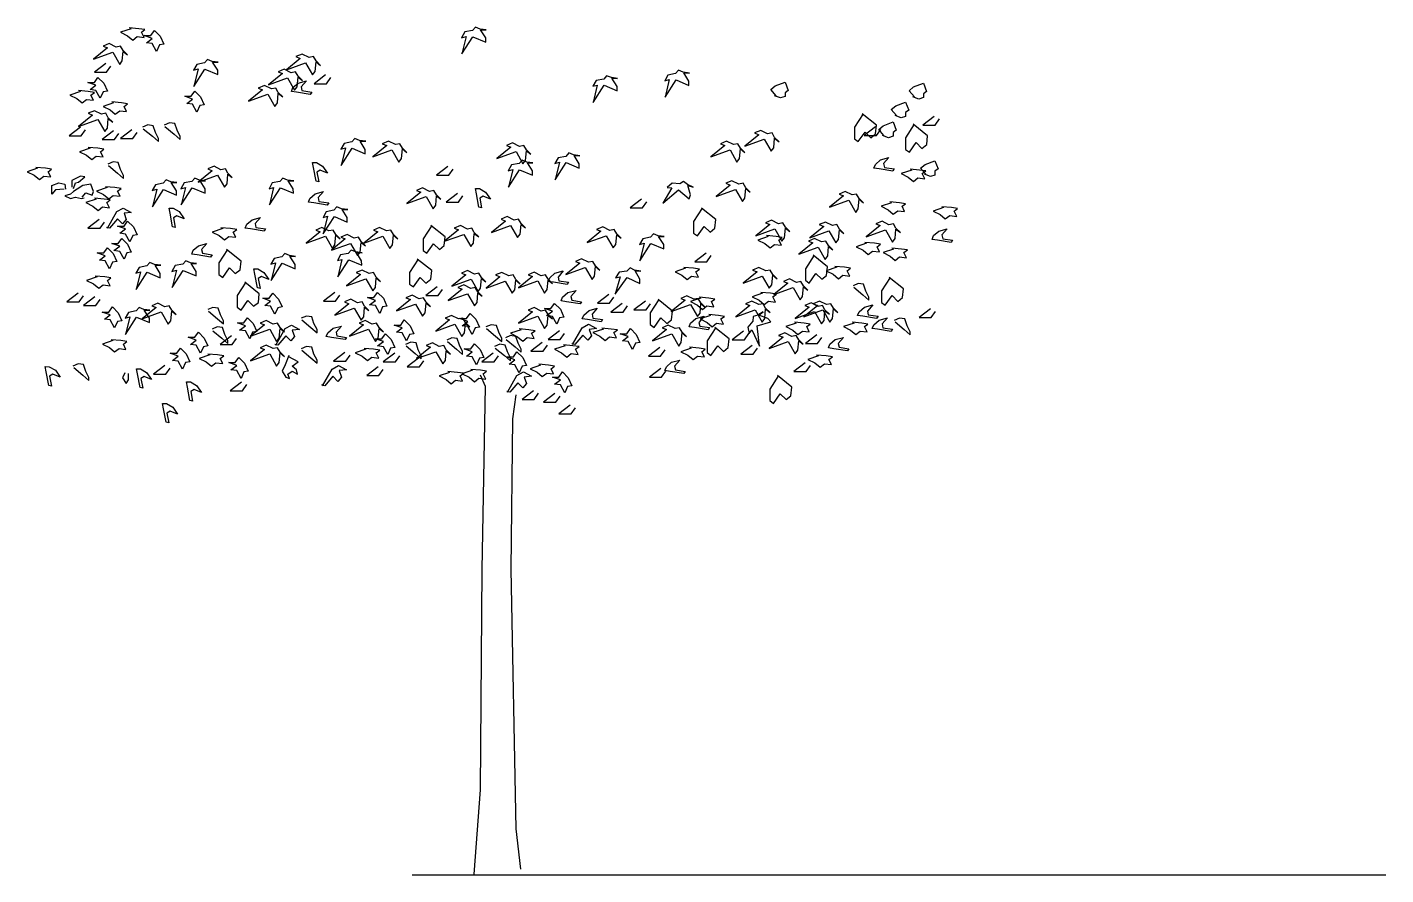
# Model space of a CAD drawing. Header units: millimetres. Extents: x -38686 to 870903, y -23218 to 232707.
# Drawn here: x 47913 to 51166, y 15962 to 17992 of the extents above; entities that cross this region are included whole.
import ezdxf

# ---------------------------------------------------------------- set-up
doc = ezdxf.new("R2010")
doc.units = ezdxf.units.MM
doc.header["$LTSCALE"] = 10
doc.layers.add('40 - Detail Outline', color=142, linetype='Continuous')

msp = doc.modelspace()

# ---------------------------------------------------------------- linework, layer by layer
at = {"layer": '40 - Detail Outline', "color": 250}
msp.add_line((48835.013, 15961.932), (51166.087, 15961.932), dxfattribs=at)
for points in [[(48979.932, 17968.78), (49010.971, 17955.701), (49010.877, 17966.145), (48998.583, 17985.667), (49011.956, 17985.374), (48997.314, 17987.327), (48985.991, 17991.817), (48978.96, 17983.813), (48960.607, 17980.299), (48952.793, 17966.438), (48963.629, 17969.464), (48953.561, 17927.588), (48979.932, 17968.78)], [(48161.522, 17988.109), (48136.449, 17979.754), (48153.164, 17971.399), (48165.701, 17960.956), (48176.148, 17969.31), (48192.863, 17967.222), (48186.595, 17979.754), (48194.952, 17986.02), (48180.326, 17988.109), (48157.343, 17990.198)], [(48117.644, 17931.713), (48134.359, 17902.471), (48140.628, 17910.826), (48142.717, 17933.802), (48153.164, 17925.447), (48142.717, 17935.891), (48136.449, 17946.334), (48126.002, 17944.246), (48109.286, 17952.601), (48094.661, 17946.334), (48105.108, 17942.157), (48071.677, 17915.003), (48117.644, 17931.713)], [(48579.404, 17906.649), (48596.119, 17877.406), (48602.388, 17885.761), (48604.477, 17908.737), (48614.924, 17900.382), (48604.477, 17910.826), (48598.209, 17921.27), (48587.762, 17919.181), (48571.046, 17927.536), (48556.42, 17921.27), (48566.868, 17917.092), (48533.437, 17889.939), (48579.404, 17906.649)], [(48100.929, 17904.56), (48073.766, 17883.673), (48103.018, 17883.673), (48113.465, 17898.294)], [(48338.361, 17891.301), (48369.4, 17878.221), (48369.306, 17888.665), (48357.012, 17908.187), (48370.386, 17907.895), (48355.744, 17909.847), (48344.421, 17914.337), (48337.39, 17906.333), (48319.036, 17902.819), (48311.222, 17888.958), (48322.059, 17891.984), (48311.991, 17850.108), (48338.361, 17891.301)], [(48536.524, 17870.168), (48553.239, 17840.926), (48559.507, 17849.281), (48561.597, 17872.257), (48572.044, 17863.902), (48561.597, 17874.346), (48555.328, 17884.789), (48544.881, 17882.701), (48528.166, 17891.056), (48513.54, 17884.789), (48523.987, 17880.612), (48490.557, 17853.458), (48536.524, 17870.168)], [(48627.461, 17877.406), (48600.298, 17856.519), (48629.55, 17856.519), (48639.997, 17871.14)], [(49294.258, 17852.561), (49325.297, 17839.481), (49325.203, 17849.925), (49312.909, 17869.447), (49326.283, 17869.155), (49311.64, 17871.107), (49300.318, 17875.597), (49293.287, 17867.593), (49274.933, 17864.079), (49267.119, 17850.218), (49277.956, 17853.244), (49267.888, 17811.369), (49294.258, 17852.561)], [(49466.492, 17865.474), (49497.531, 17852.394), (49497.437, 17862.838), (49485.143, 17882.361), (49498.516, 17882.068), (49483.874, 17884.02), (49472.552, 17888.51), (49465.52, 17880.506), (49447.167, 17876.992), (49439.353, 17863.131), (49450.19, 17866.157), (49440.122, 17824.282), (49466.492, 17865.474)], [(49705.943, 17827.696), (49693.262, 17842.184), (49704.132, 17851.239), (49727.682, 17860.294), (49734.929, 17840.373), (49727.682, 17834.94), (49727.682, 17825.885), (49716.813, 17822.263), (49702.32, 17827.696)], [(48040.336, 17837.721), (48015.263, 17829.366), (48031.978, 17821.011), (48044.515, 17810.567), (48054.962, 17818.922), (48071.677, 17816.833), (48065.409, 17829.366), (48073.766, 17835.632), (48059.141, 17837.721), (48036.157, 17839.809)], [(48489.16, 17831.428), (48505.875, 17802.186), (48512.143, 17810.541), (48514.232, 17833.517), (48524.68, 17825.162), (48514.232, 17835.606), (48507.964, 17846.049), (48497.517, 17843.961), (48480.802, 17852.316), (48466.176, 17846.049), (48476.623, 17841.872), (48443.193, 17814.718), (48489.16, 17831.428)], [(50037.258, 17825.187), (50024.577, 17839.675), (50035.447, 17848.73), (50058.998, 17857.785), (50066.244, 17837.864), (50058.998, 17832.431), (50058.998, 17823.376), (50048.128, 17819.754), (50033.635, 17825.187)], [(48119.734, 17810.567), (48094.661, 17802.212), (48111.376, 17793.857), (48123.912, 17783.414), (48134.359, 17791.769), (48151.075, 17789.68), (48144.806, 17802.212), (48153.164, 17808.478), (48138.538, 17810.567), (48115.555, 17812.656)], [(49994.589, 17780.022), (49981.908, 17794.51), (49992.777, 17803.565), (50016.328, 17812.62), (50023.575, 17792.699), (50016.328, 17787.266), (50016.328, 17778.211), (50005.459, 17774.589), (49990.966, 17780.022)], [(48082.124, 17770.881), (48098.839, 17741.639), (48105.108, 17749.994), (48107.197, 17772.97), (48117.644, 17764.615), (48107.197, 17775.059), (48100.929, 17785.502), (48090.482, 17783.414), (48073.766, 17791.769), (48059.141, 17785.502), (48069.588, 17781.325), (48036.157, 17754.172), (48082.124, 17770.881)], [(48242.87, 17753.888), (48264.609, 17735.778), (48279.101, 17723.101), (48279.101, 17730.345), (48271.855, 17744.833), (48266.42, 17761.132), (48253.739, 17762.943), (48241.058, 17757.51)], [(49914.53, 17784.545), (49893.777, 17752.273), (49893.777, 17724.61), (49903.001, 17717.694), (49919.142, 17740.747), (49932.978, 17726.915), (49944.508, 17736.136), (49946.814, 17756.883), (49912.224, 17784.545)], [(49964.469, 17732.348), (49951.788, 17746.836), (49962.658, 17755.891), (49986.209, 17764.946), (49993.455, 17745.025), (49986.209, 17739.592), (49986.209, 17730.537), (49975.339, 17726.915), (49960.846, 17732.348)], [(50084.83, 17778.282), (50057.667, 17757.395), (50086.919, 17757.395), (50097.366, 17772.016)], [(48040.388, 17752.392), (48013.225, 17731.505), (48042.477, 17731.505), (48052.924, 17746.126)], [(48119.734, 17743.728), (48092.571, 17722.841), (48121.823, 17722.841), (48132.27, 17737.462)], [(48163.611, 17745.817), (48136.449, 17724.929), (48165.701, 17724.929), (48176.148, 17739.55)], [(48190.843, 17748.688), (48212.582, 17730.577), (48227.075, 17717.9), (48227.075, 17725.144), (48219.828, 17739.632), (48214.393, 17755.932), (48201.712, 17757.743), (48189.031, 17752.309)], [(49677.572, 17723.817), (49694.287, 17694.575), (49700.555, 17702.93), (49702.645, 17725.906), (49713.092, 17717.551), (49702.645, 17727.995), (49696.376, 17738.438), (49685.929, 17736.35), (49669.214, 17744.705), (49654.588, 17738.438), (49665.035, 17734.261), (49631.605, 17707.107), (49677.572, 17723.817)], [(49944.166, 17752.925), (49917.003, 17732.038), (49946.255, 17732.038), (49956.702, 17746.659)], [(50036.747, 17759.188), (50015.993, 17726.915), (50015.993, 17699.253), (50025.217, 17692.337), (50041.358, 17715.389), (50055.194, 17701.558), (50066.724, 17710.779), (50069.03, 17731.526), (50034.441, 17759.188)], [(48063.319, 17701.953), (48038.247, 17693.598), (48054.962, 17685.244), (48067.498, 17674.8), (48077.945, 17683.155), (48094.661, 17681.066), (48088.392, 17693.598), (48096.75, 17699.865), (48082.124, 17701.953), (48059.141, 17704.042)], [(48691.44, 17701.905), (48722.479, 17688.825), (48722.385, 17699.27), (48710.091, 17718.792), (48723.465, 17718.499), (48708.823, 17720.451), (48697.5, 17724.942), (48690.469, 17716.937), (48672.115, 17713.423), (48664.301, 17699.563), (48675.138, 17702.588), (48665.07, 17660.713), (48691.44, 17701.905)], [(48786.263, 17697.991), (48802.978, 17668.748), (48809.246, 17677.103), (48811.336, 17700.079), (48821.783, 17691.724), (48811.336, 17702.168), (48805.067, 17712.612), (48794.62, 17710.523), (48777.905, 17718.878), (48763.279, 17712.612), (48773.726, 17708.434), (48740.296, 17681.281), (48786.263, 17697.991)], [(49083.366, 17693.686), (49100.081, 17664.444), (49106.349, 17672.799), (49108.439, 17695.775), (49118.886, 17687.42), (49108.439, 17697.864), (49102.17, 17708.307), (49091.723, 17706.219), (49075.008, 17714.573), (49060.382, 17708.307), (49070.829, 17704.13), (49037.399, 17676.976), (49083.366, 17693.686)], [(49595.761, 17697.991), (49612.476, 17668.748), (49618.744, 17677.103), (49620.834, 17700.079), (49631.281, 17691.724), (49620.834, 17702.168), (49614.566, 17712.612), (49604.118, 17710.523), (49587.403, 17718.878), (49572.777, 17712.612), (49583.224, 17708.434), (49549.794, 17681.281), (49595.761, 17697.991)], [(48107.6, 17660.271), (48129.339, 17642.161), (48143.831, 17629.484), (48143.831, 17636.728), (48136.585, 17651.216), (48131.15, 17667.515), (48118.469, 17669.326), (48105.788, 17663.893)], [(49091.884, 17650.252), (49122.923, 17637.172), (49122.828, 17647.616), (49110.534, 17667.139), (49123.908, 17666.846), (49109.266, 17668.798), (49097.943, 17673.288), (49090.912, 17665.284), (49072.559, 17661.77), (49064.745, 17647.909), (49075.581, 17650.935), (49065.513, 17609.06), (49091.884, 17650.252)], [(49203.836, 17667.47), (49234.875, 17654.39), (49234.78, 17664.834), (49222.486, 17684.357), (49235.86, 17684.064), (49221.218, 17686.016), (49209.895, 17690.506), (49202.864, 17682.502), (49184.51, 17678.988), (49176.696, 17665.127), (49187.533, 17668.153), (49177.465, 17626.278), (49203.836, 17667.47)], [(50064.868, 17639.51), (50052.187, 17653.998), (50063.056, 17663.053), (50086.607, 17672.108), (50093.854, 17652.187), (50086.607, 17646.754), (50086.607, 17637.699), (50075.738, 17634.077), (50061.245, 17639.51)], [(47937.955, 17653.913), (47912.882, 17645.558), (47929.597, 17637.203), (47942.134, 17626.759), (47952.581, 17635.114), (47969.296, 17633.025), (47963.028, 17645.558), (47971.385, 17651.824), (47956.759, 17653.913), (47933.776, 17656.001)], [(48023.651, 17605.378), (48028.84, 17619.211), (48035.759, 17620.94), (48051.327, 17633.045), (48040.948, 17634.774), (48020.191, 17624.399), (48020.191, 17608.836)], [(48368.596, 17637.729), (48385.311, 17608.486), (48391.58, 17616.841), (48393.669, 17639.817), (48404.116, 17631.462), (48393.669, 17641.906), (48387.401, 17652.35), (48376.954, 17650.261), (48360.238, 17658.616), (48345.612, 17652.35), (48356.06, 17648.172), (48322.629, 17621.019), (48368.596, 17637.729)], [(48920.318, 17658.412), (48893.156, 17637.524), (48922.407, 17637.524), (48932.854, 17652.145)], [(50031.055, 17649.531), (50005.982, 17641.176), (50022.697, 17632.821), (50035.234, 17622.377), (50045.681, 17630.732), (50062.396, 17628.644), (50056.128, 17641.176), (50064.485, 17647.442), (50049.859, 17649.531), (50026.876, 17651.62)], [(48001.164, 17603.649), (47980.407, 17601.92), (47971.758, 17591.544), (47971.758, 17612.295), (47989.056, 17619.211), (48002.894, 17615.753), (48004.624, 17603.649)], [(48044.408, 17584.628), (48053.056, 17595.003), (48068.624, 17589.815), (48072.084, 17598.461), (48065.165, 17615.753), (48046.137, 17612.295), (48032.299, 17603.649), (48023.651, 17598.461), (48016.732, 17591.544), (48002.894, 17588.086), (48016.732, 17581.169), (48028.84, 17584.628), (48042.678, 17581.169), (48049.597, 17582.899)], [(48104.336, 17607.74), (48079.264, 17599.385), (48095.979, 17591.03), (48108.515, 17580.586), (48118.962, 17588.941), (48135.678, 17586.852), (48129.409, 17599.385), (48137.767, 17605.651), (48123.141, 17607.74), (48100.158, 17609.828)], [(48239.327, 17602.903), (48270.366, 17589.823), (48270.272, 17600.268), (48257.978, 17619.79), (48271.352, 17619.497), (48256.709, 17621.449), (48245.387, 17625.939), (48238.356, 17617.935), (48220.002, 17614.421), (48212.188, 17600.56), (48223.025, 17603.586), (48212.957, 17561.711), (48239.327, 17602.903)], [(48308.221, 17607.208), (48339.26, 17594.128), (48339.165, 17604.572), (48326.871, 17624.094), (48340.245, 17623.802), (48325.603, 17625.754), (48314.28, 17630.244), (48307.249, 17622.24), (48288.895, 17618.726), (48281.081, 17604.865), (48291.918, 17607.891), (48281.85, 17566.015), (48308.221, 17607.208)], [(48519.207, 17607.208), (48550.246, 17594.128), (48550.151, 17604.572), (48537.858, 17624.094), (48551.231, 17623.802), (48536.589, 17625.754), (48525.266, 17630.244), (48518.235, 17622.24), (48499.882, 17618.726), (48492.068, 17604.865), (48502.904, 17607.891), (48492.836, 17566.015), (48519.207, 17607.208)], [(48868.074, 17586.075), (48884.789, 17556.833), (48891.057, 17565.188), (48893.147, 17588.164), (48903.594, 17579.809), (48893.147, 17590.253), (48886.878, 17600.696), (48876.431, 17598.608), (48859.716, 17606.962), (48845.09, 17600.696), (48855.537, 17596.519), (48822.107, 17569.365), (48868.074, 17586.075)], [(49472.265, 17602.031), (49498.262, 17580.615), (49501.161, 17590.65), (49494.968, 17612.874), (49507.699, 17608.766), (49494.228, 17614.827), (49484.664, 17622.37), (49475.636, 17616.713), (49457.045, 17618.598), (49445.591, 17607.554), (49456.84, 17607.352), (49435.209, 17570.109), (49472.265, 17602.031)], [(49608.678, 17603.293), (49625.394, 17574.051), (49631.662, 17582.406), (49633.751, 17605.382), (49644.198, 17597.027), (49633.751, 17607.47), (49627.483, 17617.914), (49617.036, 17615.825), (49600.321, 17624.18), (49585.695, 17617.914), (49596.142, 17613.737), (49562.711, 17586.583), (49608.678, 17603.293)], [(48078.39, 17580.073), (48053.317, 17571.718), (48070.033, 17563.363), (48082.569, 17552.919), (48093.016, 17561.274), (48109.731, 17559.186), (48103.463, 17571.718), (48111.821, 17577.984), (48097.195, 17580.073), (48074.211, 17582.162)], [(48943.378, 17593.866), (48916.215, 17572.979), (48945.467, 17572.979), (48955.914, 17587.6)], [(49383.817, 17580.035), (49356.654, 17559.147), (49385.906, 17559.147), (49396.353, 17573.768)], [(49879.946, 17577.466), (49896.662, 17548.224), (49902.93, 17556.579), (49905.019, 17579.555), (49915.466, 17571.2), (49905.019, 17581.644), (49898.751, 17592.087), (49888.304, 17589.999), (49871.589, 17598.354), (49856.963, 17592.087), (49867.41, 17587.91), (49833.979, 17560.757), (49879.946, 17577.466)], [(49982.63, 17571.154), (49957.557, 17562.799), (49974.272, 17554.444), (49986.808, 17544), (49997.255, 17552.355), (50013.971, 17550.266), (50007.702, 17562.799), (50016.06, 17569.065), (50001.434, 17571.154), (49978.451, 17573.242)], [(48104.949, 17510.273), (48127.435, 17550.044), (48143.003, 17558.69), (48162.03, 17548.315), (48144.733, 17546.586), (48149.922, 17531.023), (48141.273, 17520.648), (48129.165, 17532.752), (48110.138, 17510.273), (48103.219, 17512.002)], [(48648.382, 17538.337), (48679.421, 17525.257), (48679.327, 17535.701), (48667.033, 17555.223), (48680.407, 17554.931), (48665.764, 17556.883), (48654.442, 17561.373), (48647.411, 17553.369), (48629.057, 17549.855), (48621.243, 17535.994), (48632.08, 17539.02), (48622.012, 17497.144), (48648.382, 17538.337)], [(49070.448, 17517.204), (49087.163, 17487.962), (49093.432, 17496.317), (49095.521, 17519.293), (49105.968, 17510.938), (49095.521, 17521.382), (49089.253, 17531.825), (49078.806, 17529.737), (49062.09, 17538.091), (49047.465, 17531.825), (49057.912, 17527.648), (49024.481, 17500.494), (49070.448, 17517.204)], [(49529.434, 17558.635), (49508.681, 17526.362), (49508.681, 17498.7), (49517.905, 17491.784), (49534.046, 17514.836), (49547.882, 17501.005), (49559.412, 17510.226), (49561.718, 17530.973), (49527.129, 17558.635)], [(50107.152, 17559.628), (50082.079, 17551.273), (50098.794, 17542.918), (50111.33, 17532.474), (50121.777, 17540.829), (50138.493, 17538.74), (50132.224, 17551.273), (50140.582, 17557.539), (50125.956, 17559.628), (50102.973, 17561.716)], [(48085.361, 17531.057), (48058.199, 17510.17), (48087.451, 17510.17), (48097.898, 17524.791)], [(48381.143, 17509.537), (48356.07, 17501.182), (48372.785, 17492.827), (48385.322, 17482.384), (48395.769, 17490.739), (48412.484, 17488.65), (48406.216, 17501.182), (48414.573, 17507.448), (48399.947, 17509.537), (48376.964, 17511.626)], [(48626.946, 17491.378), (48643.662, 17462.135), (48649.93, 17470.49), (48652.019, 17493.466), (48662.466, 17485.111), (48652.019, 17495.555), (48645.751, 17505.999), (48635.304, 17503.91), (48618.589, 17512.265), (48603.963, 17505.999), (48614.41, 17501.821), (48580.979, 17474.668), (48626.946, 17491.378)], [(48764.733, 17491.378), (48781.449, 17462.135), (48787.717, 17470.49), (48789.806, 17493.466), (48800.253, 17485.111), (48789.806, 17495.555), (48783.538, 17505.999), (48773.091, 17503.91), (48756.376, 17512.265), (48741.75, 17505.999), (48752.197, 17501.821), (48718.766, 17474.668), (48764.733, 17491.378)], [(48881.459, 17517.141), (48860.705, 17484.868), (48860.705, 17457.206), (48869.929, 17450.29), (48886.071, 17473.342), (48899.906, 17459.511), (48911.436, 17468.732), (48913.742, 17489.479), (48879.153, 17517.141)], [(48958.496, 17495.682), (48975.212, 17466.44), (48981.48, 17474.795), (48983.569, 17497.771), (48994.016, 17489.416), (48983.569, 17499.859), (48977.301, 17510.303), (48966.854, 17508.214), (48950.139, 17516.569), (48935.513, 17510.303), (48945.96, 17506.126), (48912.529, 17478.972), (48958.496, 17495.682)], [(49299.375, 17492.5), (49316.09, 17463.258), (49322.359, 17471.613), (49324.448, 17494.589), (49334.895, 17486.234), (49324.448, 17496.677), (49318.18, 17507.121), (49307.733, 17505.032), (49291.017, 17513.387), (49276.392, 17507.121), (49286.839, 17502.943), (49253.408, 17475.79), (49299.375, 17492.5)], [(49703.407, 17508.595), (49720.122, 17479.353), (49726.39, 17487.708), (49728.48, 17510.684), (49738.927, 17502.329), (49728.48, 17512.773), (49722.212, 17523.216), (49711.764, 17521.128), (49695.049, 17529.483), (49680.423, 17523.216), (49690.87, 17519.039), (49657.44, 17491.885), (49703.407, 17508.595)], [(49832.582, 17504.291), (49849.297, 17475.049), (49855.566, 17483.404), (49857.655, 17506.38), (49868.102, 17498.025), (49857.655, 17508.468), (49851.387, 17518.912), (49840.94, 17516.823), (49824.224, 17525.178), (49809.599, 17518.912), (49820.046, 17514.735), (49786.615, 17487.581), (49832.582, 17504.291)], [(49968.105, 17506.331), (49984.82, 17477.089), (49991.088, 17485.444), (49993.177, 17508.42), (50003.625, 17500.065), (49993.177, 17510.508), (49986.909, 17520.952), (49976.462, 17518.863), (49959.747, 17527.218), (49945.121, 17520.952), (49955.568, 17516.775), (49922.137, 17489.621), (49968.105, 17506.331)], [(48687.228, 17474.16), (48703.944, 17444.918), (48710.212, 17453.273), (48712.301, 17476.249), (48722.748, 17467.894), (48712.301, 17478.337), (48706.033, 17488.781), (48695.586, 17486.692), (48678.871, 17495.047), (48664.245, 17488.781), (48674.692, 17484.603), (48641.261, 17457.45), (48687.228, 17474.16)], [(49406.21, 17473.77), (49437.249, 17460.69), (49437.155, 17471.134), (49424.861, 17490.657), (49438.235, 17490.364), (49423.592, 17492.316), (49412.27, 17496.806), (49405.239, 17488.802), (49386.885, 17485.288), (49379.071, 17471.427), (49389.908, 17474.453), (49379.84, 17432.578), (49406.21, 17473.77)], [(49687.466, 17490.471), (49662.393, 17482.116), (49679.109, 17473.762), (49691.645, 17463.318), (49702.092, 17471.673), (49718.807, 17469.584), (49712.539, 17482.116), (49720.897, 17488.383), (49706.271, 17490.471), (49683.287, 17492.56)], [(49806.687, 17464.837), (49823.402, 17435.595), (49829.671, 17443.95), (49831.76, 17466.926), (49842.207, 17458.571), (49831.76, 17469.015), (49825.492, 17479.458), (49815.045, 17477.37), (49798.329, 17485.725), (49783.704, 17479.458), (49794.151, 17475.281), (49760.72, 17448.127), (49806.687, 17464.837)], [(49922.674, 17474.335), (49897.602, 17465.98), (49914.317, 17457.625), (49926.853, 17447.181), (49937.3, 17455.536), (49954.016, 17453.448), (49947.747, 17465.98), (49956.105, 17472.246), (49941.479, 17474.335), (49918.496, 17476.424)], [(48392.594, 17459.511), (48371.841, 17427.238), (48371.841, 17399.576), (48381.065, 17392.66), (48397.206, 17415.712), (48411.042, 17401.881), (48422.572, 17411.102), (48424.878, 17431.849), (48390.288, 17459.511)], [(48523.513, 17426.421), (48554.552, 17413.341), (48554.457, 17423.786), (48542.163, 17443.308), (48555.537, 17443.015), (48540.895, 17444.967), (48529.572, 17449.457), (48522.541, 17441.453), (48504.188, 17437.939), (48496.374, 17424.078), (48507.21, 17427.104), (48497.142, 17385.229), (48523.513, 17426.421)], [(48682.829, 17435.03), (48713.868, 17421.95), (48713.773, 17432.394), (48701.479, 17451.917), (48714.853, 17451.624), (48700.211, 17453.576), (48688.888, 17458.066), (48681.857, 17450.062), (48663.504, 17446.548), (48655.69, 17432.687), (48666.526, 17435.713), (48656.458, 17393.838), (48682.829, 17435.03)], [(49248.644, 17416.428), (49265.359, 17387.186), (49271.627, 17395.541), (49273.717, 17418.517), (49284.164, 17410.162), (49273.717, 17420.605), (49267.449, 17431.049), (49257.002, 17428.96), (49240.286, 17437.315), (49225.66, 17431.049), (49236.107, 17426.872), (49202.677, 17399.718), (49248.644, 17416.428)], [(49538.316, 17450.943), (49511.154, 17430.056), (49540.406, 17430.056), (49550.853, 17444.677)], [(49796.926, 17445.68), (49776.173, 17413.407), (49776.173, 17385.744), (49785.396, 17378.829), (49801.538, 17401.881), (49815.374, 17388.05), (49826.904, 17397.27), (49829.21, 17418.017), (49794.62, 17445.68)], [(49987.241, 17460.504), (49962.169, 17452.149), (49978.884, 17443.794), (49991.42, 17433.35), (50001.867, 17441.705), (50018.583, 17439.616), (50012.314, 17452.149), (50020.672, 17458.415), (50006.046, 17460.504), (49983.063, 17462.592)], [(48200.574, 17404.899), (48231.614, 17391.819), (48231.519, 17402.263), (48219.225, 17421.786), (48232.599, 17421.493), (48217.957, 17423.445), (48206.634, 17427.935), (48199.603, 17419.931), (48181.249, 17416.417), (48173.435, 17402.556), (48184.272, 17405.582), (48174.204, 17363.707), (48200.574, 17404.899)], [(48286.691, 17409.203), (48317.73, 17396.123), (48317.636, 17406.568), (48305.342, 17426.09), (48318.716, 17425.797), (48304.074, 17427.75), (48292.751, 17432.24), (48285.72, 17424.236), (48267.366, 17420.721), (48259.552, 17406.861), (48270.389, 17409.887), (48260.321, 17368.011), (48286.691, 17409.203)], [(48723.586, 17389.368), (48740.301, 17360.126), (48746.569, 17368.481), (48748.658, 17391.457), (48759.106, 17383.102), (48748.658, 17393.545), (48742.39, 17403.989), (48731.943, 17401.9), (48715.228, 17410.255), (48700.602, 17403.989), (48711.049, 17399.812), (48677.619, 17372.658), (48723.586, 17389.368)], [(48849.175, 17436.459), (48828.422, 17404.186), (48828.422, 17376.524), (48837.645, 17369.608), (48853.787, 17392.66), (48867.623, 17378.829), (48879.153, 17388.05), (48881.459, 17408.797), (48846.869, 17436.459)], [(48975.72, 17388.071), (48992.435, 17358.829), (48998.703, 17367.184), (49000.793, 17390.16), (49011.24, 17381.805), (49000.793, 17392.248), (48994.524, 17402.692), (48984.077, 17400.603), (48967.362, 17408.958), (48952.736, 17402.692), (48963.183, 17398.515), (48929.753, 17371.361), (48975.72, 17388.071)], [(49057.531, 17383.767), (49074.246, 17354.524), (49080.514, 17362.879), (49082.604, 17385.855), (49093.051, 17377.5), (49082.604, 17387.944), (49076.335, 17398.388), (49065.888, 17396.299), (49049.173, 17404.654), (49034.547, 17398.388), (49044.994, 17394.21), (49011.564, 17367.057), (49057.531, 17383.767)], [(49135.265, 17384.18), (49151.98, 17354.938), (49158.249, 17363.293), (49160.338, 17386.269), (49170.785, 17377.914), (49160.338, 17388.358), (49154.07, 17398.802), (49143.623, 17396.713), (49126.907, 17405.068), (49112.282, 17398.802), (49122.729, 17394.624), (49089.298, 17367.471), (49135.265, 17384.18)], [(49349.15, 17392.525), (49379.476, 17377.868), (49379.919, 17388.303), (49368.644, 17408.431), (49381.985, 17407.452), (49367.462, 17410.154), (49356.385, 17415.219), (49348.952, 17407.587), (49330.442, 17405.02), (49321.927, 17391.579), (49332.905, 17394.044), (49320.699, 17352.742), (49349.15, 17392.525)], [(49489.153, 17414.4), (49464.08, 17406.045), (49480.796, 17397.69), (49493.332, 17387.246), (49503.779, 17395.601), (49520.494, 17393.512), (49514.226, 17406.045), (49522.584, 17412.311), (49507.958, 17414.4), (49484.974, 17416.488)], [(49672.941, 17395.681), (49689.656, 17366.439), (49695.925, 17374.794), (49698.014, 17397.77), (49708.461, 17389.415), (49698.014, 17399.858), (49691.746, 17410.302), (49681.299, 17408.213), (49664.583, 17416.568), (49649.958, 17410.302), (49660.405, 17406.125), (49626.974, 17378.971), (49672.941, 17395.681)], [(49851.19, 17416.705), (49826.117, 17408.35), (49842.832, 17399.995), (49855.368, 17389.551), (49865.815, 17397.906), (49882.531, 17395.817), (49876.263, 17408.35), (49884.62, 17414.616), (49869.994, 17416.705), (49847.011, 17418.793)], [(48080.167, 17393.682), (48055.094, 17385.327), (48071.809, 17376.972), (48084.346, 17366.529), (48094.793, 17374.884), (48111.508, 17372.795), (48105.24, 17385.327), (48113.597, 17391.593), (48098.972, 17393.682), (48075.988, 17395.771)], [(48436.408, 17381.134), (48415.654, 17348.861), (48415.654, 17321.199), (48424.878, 17314.283), (48441.02, 17337.335), (48454.855, 17323.504), (48466.385, 17332.725), (48468.691, 17353.472), (48434.102, 17381.134)], [(48967.108, 17353.635), (48983.823, 17324.393), (48990.091, 17332.748), (48992.181, 17355.724), (49002.628, 17347.369), (48992.181, 17357.813), (48985.913, 17368.257), (48975.466, 17366.168), (48958.75, 17374.523), (48944.124, 17368.257), (48954.571, 17364.079), (48921.141, 17336.926), (48967.108, 17353.635)], [(49746.732, 17368.019), (49763.447, 17338.776), (49769.716, 17347.131), (49771.805, 17370.107), (49782.252, 17361.752), (49771.805, 17372.196), (49765.537, 17382.64), (49755.09, 17380.551), (49738.374, 17388.906), (49723.748, 17382.64), (49734.196, 17378.462), (49700.765, 17351.309), (49746.732, 17368.019)], [(49892.123, 17369.015), (49913.862, 17350.905), (49928.354, 17338.228), (49928.354, 17345.472), (49921.108, 17359.96), (49915.673, 17376.259), (49902.992, 17378.07), (49890.311, 17372.637)], [(49979.097, 17392.66), (49958.344, 17360.387), (49958.344, 17332.725), (49967.568, 17325.809), (49983.709, 17348.861), (49997.545, 17335.03), (50009.075, 17344.251), (50011.381, 17364.998), (49976.791, 17392.66)], [(48035.198, 17354.681), (48008.036, 17333.794), (48037.288, 17333.794), (48047.735, 17348.415)], [(48074.983, 17346.035), (48047.82, 17325.148), (48077.072, 17325.148), (48087.519, 17339.769)], [(48649.258, 17356.41), (48622.096, 17335.523), (48651.348, 17335.523), (48661.795, 17350.144)], [(48695.84, 17319.2), (48712.555, 17289.958), (48718.823, 17298.313), (48720.913, 17321.289), (48731.36, 17312.934), (48720.913, 17323.377), (48714.645, 17333.821), (48704.198, 17331.732), (48687.482, 17340.087), (48672.856, 17333.821), (48683.304, 17329.644), (48649.873, 17302.49), (48695.84, 17319.2)], [(48842.938, 17328.847), (48859.653, 17299.605), (48865.922, 17307.959), (48868.011, 17330.935), (48878.458, 17322.581), (48868.011, 17333.024), (48861.743, 17343.468), (48851.296, 17341.379), (48834.58, 17349.734), (48819.954, 17343.468), (48830.402, 17339.29), (48796.971, 17312.137), (48842.938, 17328.847)], [(48894.952, 17370.261), (48867.79, 17349.373), (48897.042, 17349.373), (48907.489, 17363.994)], [(49305.414, 17351.819), (49278.251, 17330.932), (49307.503, 17330.932), (49317.95, 17345.553)], [(49425.666, 17339.64), (49404.912, 17307.367), (49404.912, 17279.705), (49414.136, 17272.789), (49430.278, 17295.841), (49444.114, 17282.01), (49455.644, 17291.231), (49457.95, 17311.978), (49423.36, 17339.64)], [(49501.032, 17327.809), (49517.748, 17298.567), (49524.016, 17306.922), (49526.105, 17329.898), (49536.552, 17321.543), (49526.105, 17331.986), (49519.837, 17342.43), (49509.39, 17340.341), (49492.675, 17348.696), (49478.049, 17342.43), (49488.496, 17338.252), (49455.065, 17311.099), (49501.032, 17327.809)], [(49526.049, 17342.938), (49500.976, 17334.583), (49517.691, 17326.228), (49530.228, 17315.785), (49540.675, 17324.14), (49557.39, 17322.051), (49551.122, 17334.583), (49559.479, 17340.849), (49544.853, 17342.938), (49521.87, 17345.027)], [(49673.63, 17354.464), (49648.557, 17346.109), (49665.273, 17337.754), (49677.809, 17327.311), (49688.256, 17335.666), (49704.972, 17333.577), (49698.703, 17346.109), (49707.061, 17352.375), (49692.435, 17354.464), (49669.452, 17356.553)], [(48174.739, 17297.288), (48205.779, 17284.208), (48205.684, 17294.652), (48193.39, 17314.175), (48206.764, 17313.882), (48192.122, 17315.834), (48180.799, 17320.324), (48173.768, 17312.32), (48155.414, 17308.806), (48147.6, 17294.945), (48158.437, 17297.971), (48148.369, 17256.096), (48174.739, 17297.288)], [(48234.067, 17309.826), (48250.783, 17280.584), (48257.051, 17288.938), (48259.14, 17311.914), (48269.587, 17303.56), (48259.14, 17314.003), (48252.872, 17324.447), (48242.425, 17322.358), (48225.71, 17330.713), (48211.084, 17324.447), (48221.531, 17320.269), (48188.1, 17293.116), (48234.067, 17309.826)], [(48346.923, 17311.805), (48368.662, 17293.695), (48383.155, 17281.018), (48383.155, 17288.262), (48375.909, 17302.75), (48370.474, 17319.049), (48357.793, 17320.86), (48345.112, 17315.427)], [(49135.265, 17299.451), (49151.98, 17270.208), (49158.249, 17278.563), (49160.338, 17301.539), (49170.785, 17293.185), (49160.338, 17303.628), (49154.07, 17314.072), (49143.623, 17311.983), (49126.907, 17320.338), (49112.282, 17314.072), (49122.729, 17309.894), (49089.298, 17282.741), (49135.265, 17299.451)], [(49337.697, 17330.472), (49310.535, 17309.585), (49339.787, 17309.585), (49350.234, 17324.206)], [(49393.04, 17335.682), (49365.878, 17314.795), (49395.13, 17314.795), (49405.577, 17329.416)], [(49656.043, 17314.896), (49672.758, 17285.653), (49679.026, 17294.008), (49681.115, 17316.984), (49691.563, 17308.629), (49681.115, 17319.073), (49674.847, 17329.517), (49664.4, 17327.428), (49647.685, 17335.783), (49633.059, 17329.517), (49643.506, 17325.339), (49610.076, 17298.186), (49656.043, 17314.896)], [(49660.998, 17276.905), (49693.318, 17286.39), (49686.642, 17294.424), (49664.776, 17301.78), (49675.324, 17310.007), (49662.744, 17302.264), (49651.132, 17298.586), (49650.743, 17287.939), (49638.743, 17273.614), (49641.45, 17257.935), (49647.934, 17267.129), (49666.603, 17228.317), (49660.998, 17276.905)], [(49798.135, 17310.591), (49814.851, 17281.349), (49821.119, 17289.704), (49823.208, 17312.68), (49833.655, 17304.325), (49823.208, 17314.769), (49816.94, 17325.212), (49806.493, 17323.123), (49789.778, 17331.478), (49775.152, 17325.212), (49785.599, 17321.035), (49752.168, 17293.881), (49798.135, 17310.591)], [(49818.217, 17314.999), (49834.932, 17285.757), (49841.2, 17294.111), (49843.29, 17317.087), (49853.737, 17308.733), (49843.29, 17319.176), (49837.022, 17329.62), (49826.575, 17327.531), (49809.859, 17335.886), (49795.233, 17329.62), (49805.68, 17325.442), (49772.25, 17298.289), (49818.217, 17314.999)], [(50075.606, 17317.241), (50048.443, 17296.353), (50077.695, 17296.353), (50088.142, 17310.975)], [(48493.529, 17268.325), (48510.245, 17239.083), (48516.513, 17247.438), (48518.602, 17270.414), (48529.049, 17262.059), (48518.602, 17272.503), (48512.334, 17282.947), (48501.887, 17280.858), (48485.172, 17289.213), (48470.546, 17282.947), (48480.993, 17278.769), (48447.562, 17251.616), (48493.529, 17268.325)], [(48507.98, 17230.146), (48530.466, 17269.917), (48546.034, 17278.563), (48565.061, 17268.188), (48547.764, 17266.459), (48552.953, 17250.896), (48544.304, 17240.521), (48532.196, 17252.625), (48513.169, 17230.146), (48506.25, 17231.875)], [(48570.639, 17291.001), (48592.378, 17272.891), (48606.871, 17260.214), (48606.871, 17267.458), (48599.625, 17281.946), (48594.19, 17298.245), (48581.509, 17300.056), (48568.827, 17294.623)], [(48730.505, 17268.325), (48747.22, 17239.083), (48753.488, 17247.438), (48755.577, 17270.414), (48766.025, 17262.059), (48755.577, 17272.503), (48749.309, 17282.947), (48738.862, 17280.858), (48722.147, 17289.213), (48707.521, 17282.947), (48717.968, 17278.769), (48684.538, 17251.616), (48730.505, 17268.325)], [(48936.967, 17280.46), (48953.682, 17251.218), (48959.951, 17259.573), (48962.04, 17282.549), (48972.487, 17274.194), (48962.04, 17284.637), (48955.772, 17295.081), (48945.325, 17292.992), (48928.609, 17301.347), (48913.984, 17295.081), (48924.431, 17290.904), (48891, 17263.75), (48936.967, 17280.46)], [(49012.868, 17270.197), (49034.607, 17252.087), (49049.1, 17239.41), (49049.1, 17246.654), (49041.853, 17261.142), (49036.419, 17277.441), (49023.737, 17279.252), (49011.056, 17273.819)], [(49218.905, 17231.875), (49241.392, 17271.646), (49256.96, 17280.292), (49275.987, 17269.917), (49258.689, 17268.188), (49263.879, 17252.625), (49255.23, 17242.25), (49243.122, 17254.354), (49224.094, 17231.875), (49217.175, 17233.604)], [(49456.181, 17257.369), (49472.896, 17228.126), (49479.164, 17236.481), (49481.253, 17259.457), (49491.701, 17251.102), (49481.253, 17261.546), (49474.985, 17271.99), (49464.538, 17269.901), (49447.823, 17278.256), (49433.197, 17271.99), (49443.644, 17267.812), (49410.214, 17240.659), (49456.181, 17257.369)], [(49549.108, 17301.444), (49524.035, 17293.089), (49540.751, 17284.734), (49553.287, 17274.291), (49563.734, 17282.646), (49580.45, 17280.557), (49574.181, 17293.089), (49582.539, 17299.356), (49567.913, 17301.444), (49544.93, 17303.533)], [(49754.339, 17283.003), (49729.266, 17274.648), (49745.981, 17266.293), (49758.518, 17255.849), (49768.965, 17264.204), (49785.68, 17262.115), (49779.412, 17274.648), (49787.77, 17280.914), (49773.144, 17283.003), (49750.16, 17285.091)], [(49892.697, 17283.003), (49867.624, 17274.648), (49884.339, 17266.293), (49896.876, 17255.849), (49907.323, 17264.204), (49924.038, 17262.115), (49917.77, 17274.648), (49926.128, 17280.914), (49911.502, 17283.003), (49888.518, 17285.091)], [(49990.974, 17285.8), (50012.713, 17267.69), (50027.206, 17255.013), (50027.206, 17262.257), (50019.959, 17276.745), (50014.524, 17293.044), (50001.843, 17294.855), (49989.162, 17289.422)], [(48118.174, 17241.154), (48093.102, 17232.799), (48109.817, 17224.444), (48122.353, 17214), (48132.8, 17222.355), (48149.516, 17220.266), (48143.247, 17232.799), (48151.605, 17239.065), (48136.979, 17241.154), (48113.996, 17243.242)], [(48357.329, 17264.996), (48379.068, 17246.886), (48393.561, 17234.209), (48393.561, 17241.453), (48386.314, 17255.941), (48380.879, 17272.24), (48368.198, 17274.051), (48355.517, 17268.618)], [(48401.905, 17252.659), (48374.742, 17231.772), (48403.994, 17231.772), (48414.441, 17246.393)], [(48919.219, 17238.991), (48940.958, 17220.881), (48955.451, 17208.204), (48955.451, 17215.448), (48948.205, 17229.936), (48942.77, 17246.235), (48930.089, 17248.046), (48917.408, 17242.613)], [(49059.692, 17244.192), (49081.431, 17226.082), (49095.924, 17213.405), (49095.924, 17220.649), (49088.678, 17235.137), (49083.243, 17251.436), (49070.562, 17253.247), (49057.88, 17247.814)], [(49095.481, 17267.091), (49070.408, 17258.736), (49087.123, 17250.382), (49099.66, 17239.938), (49110.107, 17248.293), (49126.822, 17246.204), (49120.554, 17258.736), (49128.911, 17265.003), (49114.286, 17267.091), (49091.302, 17269.18)], [(49187.209, 17264.763), (49160.047, 17243.876), (49189.299, 17243.876), (49199.746, 17258.497)], [(49292.672, 17268.821), (49267.599, 17260.466), (49284.314, 17252.111), (49296.851, 17241.667), (49307.298, 17250.022), (49324.013, 17247.933), (49317.745, 17260.466), (49326.103, 17266.732), (49311.477, 17268.821), (49288.493, 17270.909)], [(49561.718, 17272.789), (49540.964, 17240.516), (49540.964, 17212.854), (49550.188, 17205.938), (49566.33, 17228.99), (49580.166, 17215.159), (49591.696, 17224.38), (49594.001, 17245.127), (49559.412, 17272.789)], [(49628.249, 17264.221), (49601.086, 17243.334), (49630.338, 17243.334), (49640.785, 17257.955)], [(49735.202, 17238.927), (49751.917, 17209.685), (49758.186, 17218.04), (49760.275, 17241.016), (49770.722, 17232.661), (49760.275, 17243.104), (49754.007, 17253.548), (49743.56, 17251.459), (49726.845, 17259.814), (49712.219, 17253.548), (49722.666, 17249.371), (49689.235, 17222.217), (49735.202, 17238.927)], [(49803.502, 17255), (49776.34, 17234.113), (49805.591, 17234.113), (49816.038, 17248.734)], [(48493.529, 17209.533), (48510.245, 17180.291), (48516.513, 17188.646), (48518.602, 17211.622), (48529.049, 17203.267), (48518.602, 17213.711), (48512.334, 17224.154), (48501.887, 17222.066), (48485.172, 17230.421), (48470.546, 17224.154), (48480.993, 17219.977), (48447.562, 17192.824), (48493.529, 17209.533)], [(48570.639, 17218.187), (48592.378, 17200.077), (48606.871, 17187.4), (48606.871, 17194.644), (48599.625, 17209.132), (48594.19, 17225.431), (48581.509, 17227.242), (48568.827, 17221.809)], [(48673.475, 17212.888), (48646.312, 17192.001), (48675.564, 17192.001), (48686.011, 17206.622)], [(48723.586, 17220.404), (48698.513, 17212.049), (48715.228, 17203.694), (48727.764, 17193.25), (48738.211, 17201.605), (48754.927, 17199.516), (48748.658, 17212.049), (48757.016, 17218.315), (48742.39, 17220.404), (48719.407, 17222.492)], [(48792.827, 17211.159), (48765.665, 17190.272), (48794.917, 17190.272), (48805.364, 17204.893)], [(48820.368, 17228.589), (48842.107, 17210.479), (48856.6, 17197.802), (48856.6, 17205.046), (48849.354, 17219.534), (48843.919, 17235.833), (48831.238, 17237.644), (48818.557, 17232.211)], [(48891.371, 17214.721), (48908.086, 17185.479), (48914.354, 17193.834), (48916.444, 17216.81), (48926.891, 17208.455), (48916.444, 17218.898), (48910.176, 17229.342), (48899.729, 17227.253), (48883.013, 17235.608), (48868.387, 17229.342), (48878.834, 17225.165), (48845.404, 17198.011), (48891.371, 17214.721)], [(49028.698, 17211.201), (49001.536, 17190.314), (49030.788, 17190.314), (49041.235, 17204.935)], [(49033.679, 17223.388), (49055.418, 17205.278), (49069.91, 17192.601), (49069.91, 17199.845), (49062.664, 17214.333), (49057.229, 17230.632), (49044.548, 17232.443), (49031.867, 17227.01)], [(49146.302, 17236.558), (49119.14, 17215.671), (49148.392, 17215.671), (49158.839, 17230.292)], [(49200.995, 17229.049), (49175.922, 17220.695), (49192.638, 17212.34), (49205.174, 17201.896), (49215.621, 17210.251), (49232.337, 17208.162), (49226.068, 17220.695), (49234.426, 17226.961), (49219.8, 17229.049), (49196.817, 17231.138)], [(49427.63, 17225.032), (49400.468, 17204.145), (49429.719, 17204.145), (49440.166, 17218.766)], [(49502.989, 17223.067), (49477.916, 17214.712), (49494.631, 17206.357), (49507.168, 17195.914), (49517.615, 17204.269), (49534.33, 17202.18), (49528.062, 17214.712), (49536.42, 17220.978), (49521.794, 17223.067), (49498.81, 17225.156)], [(49649.002, 17229.643), (49621.84, 17208.756), (49651.092, 17208.756), (49661.539, 17223.377)], [(48024.357, 17176.579), (48046.096, 17158.469), (48060.588, 17145.792), (48060.588, 17153.036), (48053.342, 17167.524), (48047.907, 17183.823), (48035.226, 17185.634), (48022.545, 17180.201)], [(48242.768, 17181.763), (48215.606, 17160.876), (48244.857, 17160.876), (48255.304, 17175.497)], [(48350.007, 17206.931), (48324.934, 17198.576), (48341.65, 17190.221), (48354.186, 17179.777), (48364.633, 17188.132), (48381.348, 17186.044), (48375.08, 17198.576), (48383.438, 17204.842), (48368.812, 17206.931), (48345.828, 17209.02)], [(48539.115, 17205.937), (48530.466, 17183.458), (48523.547, 17167.895), (48532.196, 17154.062), (48540.845, 17150.604), (48537.385, 17160.979), (48547.764, 17167.895), (48559.872, 17160.979), (48558.142, 17171.354), (48547.764, 17180), (48561.602, 17190.375), (48539.115, 17202.479)], [(48620.413, 17133.312), (48642.9, 17173.083), (48658.467, 17181.729), (48677.495, 17171.354), (48660.197, 17169.625), (48665.386, 17154.062), (48656.738, 17143.687), (48644.629, 17155.791), (48625.602, 17133.312), (48618.683, 17135.041)], [(48753.043, 17178.305), (48725.881, 17157.417), (48755.132, 17157.417), (48765.58, 17172.038)], [(48849.909, 17199.055), (48822.746, 17178.167), (48851.998, 17178.167), (48862.445, 17192.788)], [(49142.184, 17182.362), (49117.111, 17174.007), (49133.826, 17165.652), (49146.363, 17155.208), (49156.81, 17163.563), (49173.525, 17161.474), (49167.257, 17174.007), (49175.615, 17180.273), (49160.989, 17182.362), (49138.005, 17184.45)], [(49775.83, 17188.149), (49748.668, 17167.262), (49777.92, 17167.262), (49788.367, 17181.883)], [(49807.376, 17204.626), (49782.303, 17196.271), (49799.019, 17187.916), (49811.555, 17177.472), (49822.002, 17185.827), (49838.717, 17183.738), (49832.449, 17196.271), (49840.807, 17202.537), (49826.181, 17204.626), (49803.197, 17206.714)], [(48146.463, 17164.437), (48141.273, 17152.333), (48149.922, 17138.499), (48155.111, 17147.145), (48155.111, 17162.708)], [(48924.236, 17165.07), (48899.163, 17156.715), (48915.878, 17148.36), (48928.415, 17137.916), (48938.862, 17146.271), (48955.577, 17144.183), (48949.309, 17156.715), (48957.667, 17162.981), (48943.041, 17165.07), (48920.057, 17167.159)], [(48979.535, 17170.047), (48954.462, 17161.693), (48971.178, 17153.338), (48983.714, 17142.894), (48994.161, 17151.249), (49010.877, 17149.16), (49004.608, 17161.693), (49012.966, 17167.959), (48998.34, 17170.047), (48975.357, 17172.136)], [(48982.817, 15963.851), (48998.334, 16165.507), (49002.213, 16692.916), (49009.972, 17131.131), (48998.334, 17158.277)], [(49063.228, 17117.749), (49085.715, 17157.52), (49101.282, 17166.166), (49120.31, 17155.791), (49103.012, 17154.062), (49108.201, 17138.499), (49099.553, 17128.124), (49087.444, 17140.229), (49068.417, 17117.749), (49061.498, 17119.478)], [(49429.936, 17174.318), (49402.774, 17153.431), (49432.025, 17153.431), (49442.472, 17168.052)], [(49711.606, 17157.529), (49690.852, 17125.256), (49690.852, 17097.593), (49700.076, 17090.678), (49716.218, 17113.73), (49730.053, 17099.899), (49741.583, 17109.119), (49743.889, 17129.866), (49709.3, 17157.529)], [(48426.121, 17141.992), (48398.959, 17121.104), (48428.21, 17121.104), (48438.658, 17135.726)], [(49124.938, 17121.242), (49097.776, 17100.354), (49127.028, 17100.354), (49137.475, 17114.975)], [(49176.28, 17114.382), (49149.117, 17093.495), (49178.369, 17093.495), (49188.816, 17108.116)], [(49095.316, 15975.485), (49083.678, 16072.435), (49072.04, 16692.916), (49075.919, 17053.571), (49083.678, 17111.741)], [(49213.175, 17086.72), (49186.013, 17065.833), (49215.265, 17065.833), (49225.712, 17080.454)]]:
    msp.add_lwpolyline(points, dxfattribs=at)
for points in [[(48193.166, 17971.964), (48208.734, 17971.964), (48217.382, 17984.068), (48231.22, 17970.235), (48239.869, 17951.214), (48229.49, 17949.485), (48222.572, 17933.922), (48212.193, 17952.943), (48198.355, 17954.672), (48212.193, 17965.047)], [(48058.246, 17859.567), (48073.813, 17859.567), (48082.462, 17871.672), (48096.3, 17857.838), (48104.949, 17838.817), (48094.57, 17837.088), (48087.651, 17821.525), (48077.273, 17840.546), (48063.435, 17842.275), (48077.273, 17852.651)], [(48549.033, 17847.019), (48561.714, 17857.885), (48581.641, 17863.318), (48568.96, 17848.83), (48570.772, 17839.775), (48594.322, 17836.153), (48590.699, 17830.72), (48558.09, 17836.153), (48545.409, 17837.964)], [(48290.032, 17826.713), (48305.599, 17826.713), (48314.248, 17838.817), (48328.086, 17824.984), (48336.735, 17805.963), (48326.356, 17804.234), (48319.437, 17788.671), (48309.059, 17807.692), (48295.221, 17809.421), (48309.059, 17819.796)], [(48605.844, 17667.563), (48620.343, 17659.277), (48632.164, 17642.339), (48614.254, 17649.406), (48606.336, 17644.654), (48610.849, 17621.257), (48604.514, 17622.842), (48598.659, 17655.377), (48596.098, 17667.928)], [(49943.753, 17663.198), (49956.434, 17674.064), (49976.362, 17679.497), (49963.681, 17665.009), (49965.492, 17655.954), (49989.043, 17652.332), (49985.42, 17646.899), (49952.811, 17652.332), (49940.13, 17654.143)], [(48996.046, 17605.151), (49010.545, 17596.865), (49022.366, 17579.927), (49004.456, 17586.994), (48996.538, 17582.242), (49001.051, 17558.846), (48994.715, 17560.43), (48988.861, 17592.965), (48986.3, 17605.517)], [(48589.885, 17581.76), (48602.566, 17592.626), (48622.494, 17598.059), (48609.813, 17583.571), (48611.624, 17574.516), (48635.175, 17570.894), (48631.552, 17565.461), (48598.943, 17570.894), (48586.262, 17572.705)], [(48262.467, 17558.342), (48276.966, 17550.056), (48288.786, 17533.118), (48270.876, 17540.186), (48262.959, 17535.433), (48267.471, 17512.037), (48261.136, 17513.621), (48255.282, 17546.157), (48252.721, 17558.708)], [(48438.593, 17519.712), (48451.275, 17530.578), (48471.202, 17536.011), (48458.521, 17521.523), (48460.333, 17512.467), (48483.883, 17508.846), (48480.26, 17503.413), (48447.651, 17508.846), (48434.97, 17510.657)], [(48129.165, 17515.461), (48144.733, 17515.461), (48153.382, 17527.565), (48167.22, 17513.731), (48175.868, 17494.71), (48165.49, 17492.981), (48158.571, 17477.419), (48148.192, 17496.44), (48134.354, 17498.169), (48148.192, 17508.544)], [(50083.407, 17492.565), (50096.088, 17503.431), (50116.016, 17508.864), (50103.335, 17494.376), (50105.146, 17485.321), (50128.697, 17481.699), (50125.074, 17476.266), (50092.465, 17481.699), (50079.784, 17483.51)], [(48115.327, 17473.96), (48130.895, 17473.96), (48139.544, 17486.065), (48153.382, 17472.231), (48162.03, 17453.21), (48151.652, 17451.481), (48144.733, 17435.918), (48134.354, 17454.939), (48120.516, 17456.668), (48134.354, 17467.044)], [(48310.577, 17457.663), (48323.258, 17468.529), (48343.186, 17473.962), (48330.505, 17459.474), (48332.316, 17450.419), (48355.867, 17446.797), (48352.244, 17441.364), (48319.635, 17446.797), (48306.954, 17448.608)], [(48080.732, 17451.481), (48096.3, 17451.481), (48104.949, 17463.585), (48118.787, 17449.752), (48127.435, 17430.731), (48117.057, 17429.002), (48110.138, 17413.439), (48099.76, 17432.46), (48085.922, 17434.189), (48099.76, 17444.564)], [(48465.372, 17412.715), (48479.871, 17404.428), (48491.691, 17387.49), (48473.781, 17394.558), (48465.864, 17389.806), (48470.376, 17366.409), (48464.041, 17367.993), (48458.186, 17400.529), (48455.626, 17413.08)], [(49164.018, 17391.737), (49176.7, 17402.603), (49196.627, 17408.036), (49183.946, 17393.548), (49185.757, 17384.493), (49209.308, 17380.871), (49205.685, 17375.438), (49173.076, 17380.871), (49160.395, 17382.682)], [(48476.844, 17342.543), (48492.412, 17342.543), (48501.061, 17354.647), (48514.899, 17340.813), (48523.547, 17321.792), (48513.169, 17320.063), (48506.25, 17304.501), (48495.871, 17323.522), (48482.033, 17325.251), (48495.871, 17335.626)], [(48727.657, 17344.272), (48743.225, 17344.272), (48751.874, 17356.376), (48765.712, 17342.543), (48774.36, 17323.522), (48763.982, 17321.792), (48757.063, 17306.23), (48746.685, 17325.251), (48732.847, 17326.98), (48746.685, 17337.355)], [(49195.053, 17345.201), (49207.734, 17356.067), (49227.661, 17361.5), (49214.98, 17347.012), (49216.792, 17337.957), (49240.342, 17334.335), (49236.719, 17328.902), (49204.111, 17334.335), (49191.429, 17336.146)], [(48092.841, 17309.688), (48108.408, 17309.688), (48117.057, 17321.792), (48130.895, 17307.959), (48139.544, 17288.938), (48129.165, 17287.209), (48122.246, 17271.646), (48111.868, 17290.667), (48098.03, 17292.396), (48111.868, 17302.771)], [(49151.445, 17318.334), (49167.013, 17318.334), (49175.662, 17330.438), (49189.499, 17316.605), (49198.148, 17297.584), (49187.77, 17295.855), (49180.851, 17280.292), (49170.472, 17299.313), (49156.634, 17301.042), (49170.472, 17311.417)], [(49245.483, 17302.543), (49258.164, 17313.409), (49278.092, 17318.842), (49265.411, 17304.354), (49267.222, 17295.299), (49290.773, 17291.677), (49287.15, 17286.244), (49254.541, 17291.677), (49241.86, 17293.488)], [(49904.96, 17310.299), (49917.641, 17321.165), (49937.569, 17326.598), (49924.888, 17312.11), (49926.699, 17303.055), (49950.25, 17299.433), (49946.627, 17294), (49914.018, 17299.433), (49901.337, 17301.244)], [(48416.303, 17283.751), (48431.871, 17283.751), (48440.519, 17295.855), (48454.357, 17282.021), (48463.006, 17263), (48452.628, 17261.271), (48445.709, 17245.709), (48435.33, 17264.73), (48421.492, 17266.459), (48435.33, 17276.834)], [(48632.557, 17259.885), (48645.238, 17270.751), (48665.166, 17276.184), (48652.485, 17261.696), (48654.296, 17252.641), (48677.847, 17249.019), (48674.224, 17243.586), (48641.615, 17249.019), (48628.934, 17250.83)], [(48791.658, 17278.563), (48807.226, 17278.563), (48815.874, 17290.667), (48829.712, 17276.834), (48838.361, 17257.813), (48827.983, 17256.084), (48821.064, 17240.521), (48810.685, 17259.542), (48796.847, 17261.271), (48810.685, 17271.646)], [(48949.065, 17294.126), (48964.633, 17294.126), (48973.281, 17306.23), (48987.119, 17292.396), (48995.768, 17273.375), (48985.389, 17271.646), (48978.47, 17256.084), (48968.092, 17275.105), (48954.254, 17276.834), (48968.092, 17287.209)], [(49501.515, 17283.153), (49514.197, 17294.019), (49534.124, 17299.452), (49521.443, 17284.964), (49523.255, 17275.909), (49546.805, 17272.287), (49543.182, 17266.854), (49510.573, 17272.287), (49497.892, 17274.098)], [(49939.874, 17279.275), (49952.555, 17290.141), (49972.483, 17295.574), (49959.801, 17281.086), (49961.613, 17272.031), (49985.164, 17268.409), (49981.54, 17262.976), (49948.932, 17268.409), (49936.251, 17270.22)], [(48298.68, 17249.167), (48314.248, 17249.167), (48322.897, 17261.271), (48336.735, 17247.438), (48345.383, 17228.417), (48335.005, 17226.688), (48328.086, 17211.125), (48317.708, 17230.146), (48303.87, 17231.875), (48317.708, 17242.25)], [(48746.685, 17245.709), (48762.252, 17245.709), (48770.901, 17257.813), (48784.739, 17243.979), (48793.388, 17224.958), (48783.009, 17223.229), (48776.09, 17207.667), (48765.712, 17226.688), (48751.874, 17228.417), (48765.712, 17238.792)], [(49333.068, 17257.813), (49348.636, 17257.813), (49357.285, 17269.917), (49371.123, 17256.084), (49379.771, 17237.063), (49369.393, 17235.333), (49362.474, 17219.771), (49352.096, 17238.792), (49338.258, 17240.521), (49352.096, 17250.896)], [(49835.133, 17232.739), (49847.814, 17243.605), (49867.742, 17249.038), (49855.061, 17234.55), (49856.872, 17225.495), (49880.423, 17221.873), (49876.8, 17216.44), (49844.191, 17221.873), (49831.51, 17223.684)], [(48255.437, 17211.125), (48271.004, 17211.125), (48279.653, 17223.229), (48293.491, 17209.396), (48302.14, 17190.375), (48291.761, 17188.646), (48284.842, 17173.083), (48274.464, 17192.104), (48260.626, 17193.833), (48274.464, 17204.208)], [(48959.443, 17221.5), (48975.011, 17221.5), (48983.66, 17233.604), (48997.498, 17219.771), (49006.146, 17200.75), (48995.768, 17199.021), (48988.849, 17183.458), (48978.47, 17202.479), (48964.633, 17204.208), (48978.47, 17214.583)], [(49061.498, 17202.479), (49077.066, 17202.479), (49085.715, 17214.583), (49099.553, 17200.75), (49108.201, 17181.729), (49097.823, 17180), (49090.904, 17164.437), (49080.525, 17183.458), (49066.688, 17185.187), (49080.525, 17195.562)], [(47965.913, 17178.67), (47980.412, 17170.384), (47992.233, 17153.446), (47974.323, 17160.514), (47966.405, 17155.761), (47970.918, 17132.365), (47964.583, 17133.949), (47958.728, 17166.485), (47956.167, 17179.036)], [(48395.546, 17188.646), (48411.114, 17188.646), (48419.763, 17200.75), (48433.601, 17186.916), (48442.249, 17167.895), (48431.871, 17166.166), (48424.952, 17150.604), (48414.573, 17169.625), (48400.735, 17171.354), (48414.573, 17181.729)], [(49443.326, 17178.447), (49456.007, 17189.313), (49475.935, 17194.746), (49463.254, 17180.258), (49465.065, 17171.203), (49488.616, 17167.581), (49484.993, 17162.148), (49452.384, 17167.581), (49439.703, 17169.392)], [(48184.426, 17173.469), (48198.925, 17165.183), (48210.746, 17148.245), (48192.836, 17155.313), (48184.918, 17150.56), (48189.431, 17127.164), (48183.096, 17128.748), (48177.241, 17161.284), (48174.68, 17173.835)], [(49170.472, 17154.062), (49186.04, 17154.062), (49194.689, 17166.166), (49208.527, 17152.333), (49217.175, 17133.312), (49206.797, 17131.583), (49199.878, 17116.02), (49189.499, 17135.041), (49175.662, 17136.77), (49189.499, 17147.145)], [(48304.088, 17142.263), (48318.587, 17133.977), (48330.408, 17117.039), (48312.498, 17124.107), (48304.58, 17119.354), (48309.093, 17095.958), (48302.757, 17097.542), (48296.903, 17130.078), (48294.342, 17142.629)], [(48246.859, 17090.253), (48261.358, 17081.967), (48273.178, 17065.029), (48255.268, 17072.097), (48247.351, 17067.344), (48251.863, 17043.948), (48245.528, 17045.532), (48239.673, 17078.068), (48237.113, 17090.619)]]:
    msp.add_lwpolyline(points, close=True, dxfattribs=at)

doc.saveas('drawing.dxf')
